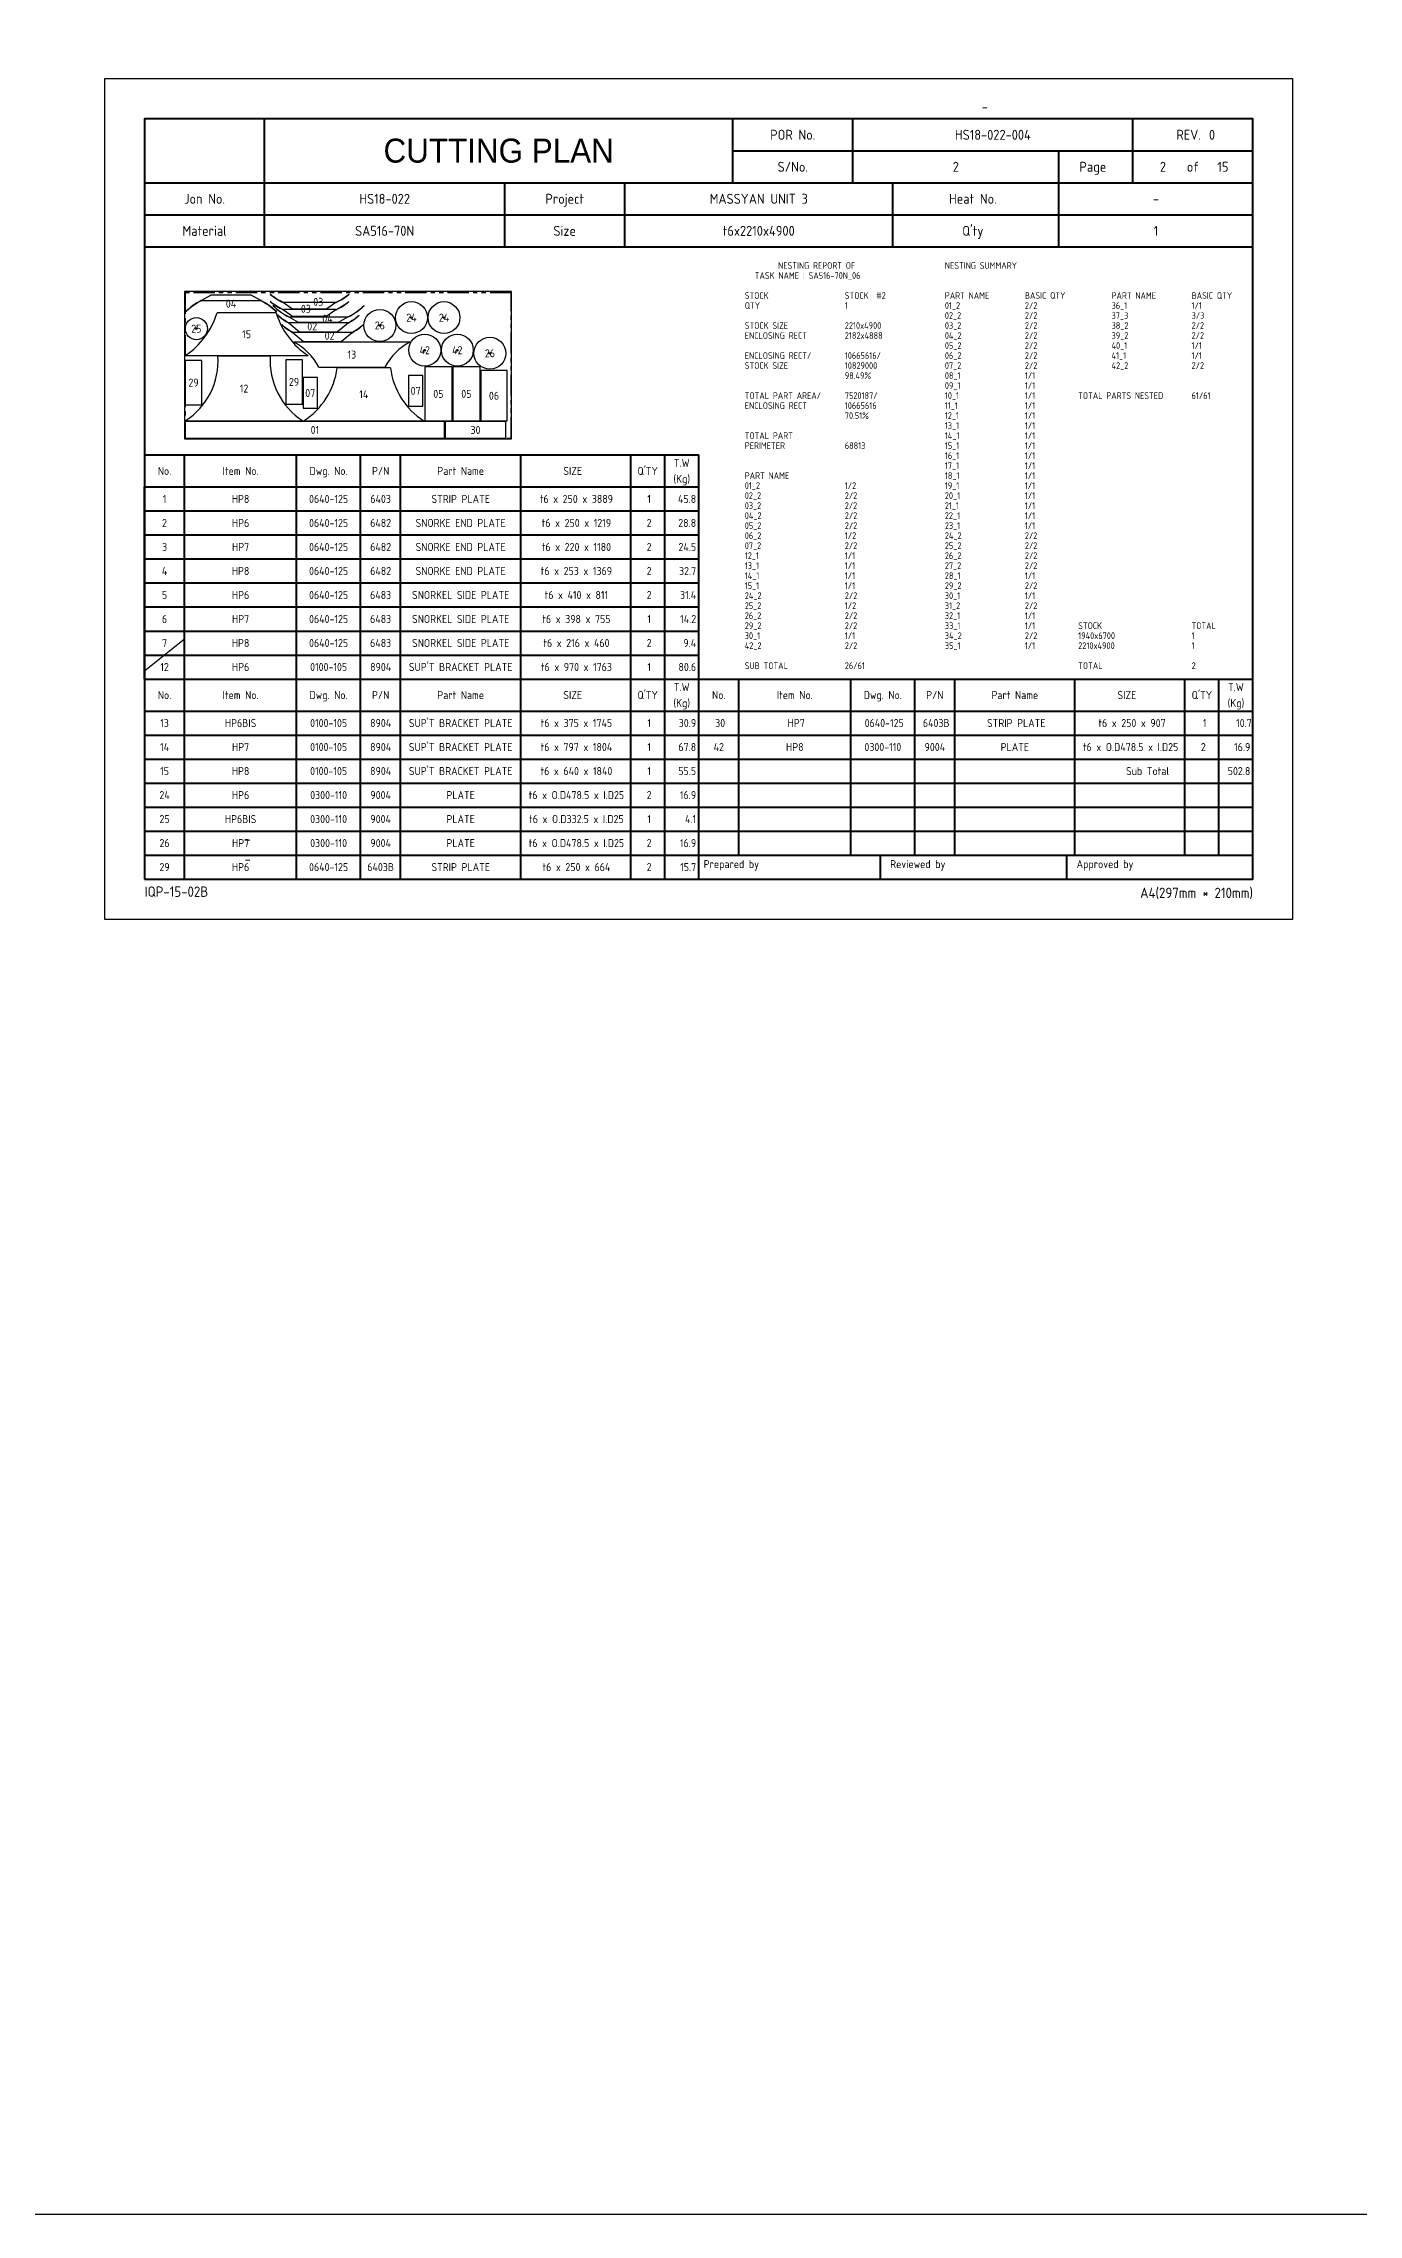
# Model space of a CAD drawing. Header units: millimetres. Extents: x -47360 to 661737, y -45870 to 354580.
# Drawn here: x 519084 to 538804, y -19423 to 13130 of the extents above; entities that cross this region are included whole.
import ezdxf
from ezdxf.enums import TextEntityAlignment as Align

# ---------------------------------------------------------------- set-up
doc = ezdxf.new("R2010")
doc.units = ezdxf.units.MM
doc.header["$LTSCALE"] = 10
doc.linetypes.add('PHANTOM', pattern=[63.5, 31.75, -6.35, 6.35, -6.35, 6.35, -6.35])
for name, color, linetype in [('$ENCL_RECT_RESERVED_LAYER$', 4, 'PHANTOM'), ('01_2  006x3889x250', 7, 'Continuous'), ('02_2__006X1219X250', 7, 'Continuous'), ('03_2__006X1180X220', 7, 'Continuous'), ('04_2__006X1369X253', 7, 'Continuous'), ('05_2  006x811x410', 7, 'Continuous'), ('06_2  006x755x398', 7, 'Continuous'), ('07_2  006x460x216', 7, 'Continuous'), ('12_1__006X1763X970', 7, 'Continuous'), ('13_1__006X1745X375', 7, 'Continuous'), ('14_1__006X1804X797', 7, 'Continuous'), ('15_1__006X1840X640', 7, 'Continuous'), ('24_2  006xO.D478.5xI.D25', 7, 'Continuous'), ('25_2  006xO.D332.5xI.D25', 7, 'Continuous'), ('26_2  006xO.D478.5xI.D25', 7, 'Continuous'), ('29_2  006x664x250', 7, 'Continuous'), ('30_1  006x907x250', 7, 'Continuous'), ('42_2  006xO.D478.5xI.D25', 7, 'Continuous'), ('PART-LABEL', 6, 'Continuous'), ('STOCK', 3, 'Continuous'), ('SUMMARY', 4, 'Continuous'), ('T', 2, 'Continuous')]:
    doc.layers.add(name, color=color, linetype=linetype)
doc.layers.add('PAGE', color=9, linetype='Continuous', plot=False)
doc.layers.add('TITLE', color=15, linetype='Continuous', lineweight=40)
doc.styles.get("Standard").update_dxf_attribs({"font": 'isocp2.shx', "bigfont": 'whgtxt.shx'})

# ---------------------------------------------------------------- blocks, each defined once
blk = doc.blocks.new('CP00')
at = {"layer": 'PAGE'}
blk.add_line((20, 70), (10, 62), dxfattribs=at)
blk.add_lwpolyline([(0, 0), (297, 0), (297, 210), (0, 210)], close=True, dxfattribs=at)
at = {"layer": 'TITLE'}
for p, q in [((40, 184), (40, 200)), ((157, 184), (157, 200)), ((10, 184), (287, 184)), ((10, 168), (287, 168)), ((10, 60), (287, 60)), ((148.5, 16), (287, 16))]:
    blk.add_line(p, q, dxfattribs=at)
at = {"layer": 'TITLE', "color": 8}
for p, q in [((187, 184), (187, 200)), ((257, 184), (257, 192)), ((40, 168), (40, 184)), ((130, 168), (130, 184)), ((238.5, 168), (238.5, 184)), ((10, 176), (287, 176)), ((20, 10), (20, 60)), ((48, 10), (48, 60)), ((64, 10), (64, 60)), ((74, 10), (74, 60)), ((104, 10), (104, 60)), ((131.5, 10), (131.5, 60)), ((140, 10), (140, 60)), ((158.5, 16), (158.5, 60)), ((186.5, 16), (186.5, 60)), ((202.5, 16), (202.5, 60)), ((212.5, 16), (212.5, 60)), ((242.5, 16), (242.5, 60)), ((270, 16), (270, 60)), ((278.5, 16), (278.5, 60)), ((10, 52), (287, 52)), ((10, 46), (287, 46)), ((10, 40), (287, 40)), ((10, 34), (287, 34)), ((10, 28), (287, 28)), ((10, 22), (287, 22)), ((10, 16), (148.5, 16)), ((193.8, 16), (193.8, 10)), ((240.4, 16), (240.4, 10))]:
    blk.add_line(p, q, dxfattribs=at)
at = {"layer": 'TITLE', "color": 9}
for p, q in [((257, 192), (257, 200)), ((157, 192), (287, 192)), ((238.5, 184), (238.5, 192)), ((100, 168), (100, 184)), ((197, 168), (197, 184)), ((148.5, 10), (148.5, 60))]:
    blk.add_line(p, q, dxfattribs=at)
at = {"layer": 'TITLE', "color": 15}
blk.add_lwpolyline([(10, 10), (287, 10), (287, 200), (10, 200)], close=True, dxfattribs=at)
at = {"layer": 'PAGE', "color": 2}
blk.add_attdef('ATT_NESTINGPLANNO', text='', height=2.5, dxfattribs=at).set_placement((220, 203), align=Align.MIDDLE_CENTER)
for tag, p in [('ATT_OWNERITEMNO', (35, 7.09)), ('ATT_PARTNAME', (35, 2.09))]:
    blk.add_attdef(tag, text='', height=2.5, dxfattribs=at).set_placement(p, align=Align.MIDDLE_LEFT)
at = {"layer": 'TITLE', "color": 2}
for s, height, p in [('POR No.', 2.5, (172, 196)), ('S/No.', 2.5, (172, 188)), ('Page', 2.5, (247, 188)), ('of', 2.5, (272, 188)), ('Jon No.', 2.5, (25, 180)), ('Project', 2.5, (115, 180)), ('Heat No.', 2.5, (217, 180)), ('-', 2.5, (262.75, 180)), ("Q'ty", 2.5, (217, 172)), ('Material', 2.5, (25, 172)), ('Size', 2.5, (115, 172)), ('No.', 2, (15, 56)), ('Item No.', 2, (34, 56)), ('Dwg. No.', 2, (56, 56)), ('P/N', 2, (69, 56)), ('Part Name', 2, (89, 56)), ('SIZE', 2, (117, 56)), ("Q'TY", 2, (135.75, 56)), ('(Kg)', 2, (144.25, 54)), ('T.W', 2, (144.25, 58)), ('No.', 2, (153.5, 56)), ('Item No.', 2, (172.5, 56)), ('Dwg. No.', 2, (194.5, 56)), ('P/N', 2, (207.5, 56)), ('Part Name', 2, (227.5, 56)), ('SIZE', 2, (255.5, 56)), ("Q'TY", 2, (274.25, 56)), ('(Kg)', 2, (282.75, 54)), ('T.W', 2, (282.75, 58))]:
    blk.add_text(s, height=height, dxfattribs=at).set_placement(p, align=Align.MIDDLE_CENTER)
blk.add_text('REV.', height=2.5, dxfattribs=at).set_placement((274, 196), align=Align.MIDDLE_RIGHT)
blk.add_text('0', height=2.5, dxfattribs=at).set_placement((276, 196), align=Align.MIDDLE_LEFT)
for s, height, p in [('Prepared by', 2, (149.73, 12.75)), ('Reviewed by', 2, (196.33, 12.75)), ('Approved by', 2, (242.93, 12.75)), ('IQP-15-02B', 2.594, (10, 5.57))]:
    blk.add_text(s, height=height, dxfattribs=at).set_placement(p)
blk.add_text('A4(297mm * 210mm)', height=2.5936, dxfattribs=at).set_placement((287, 5.26), align=Align.RIGHT)
at = {"layer": 'TITLE', "color": 3, "insert": (98.5, 192), "char_height": 6, "width": 59.896, "attachment_point": 5}
blk.add_mtext('{\\fHYHeadLine-Medium|b0|i0|c129|p18;CUTTING PLAN}', dxfattribs=at)
at = {"layer": 'TITLE', "color": 2}
for tag, height, p in [('ATT_PORNO', 2.5, (222, 196)), ('ATT_CUTTINGPLANNO', 2.5, (212.75, 188)), ('ATT_PAGENO', 2.5, (264.5, 188)), ('ATT_PAGESUBTOTAL', 2.5, (279.5, 188)), ('ATT_WONO', 2.5, (70, 180)), ('ATT_PROJECT', 2.5, (163.5, 180)), ('ATT_PORWEIGHT', 2, (278.5, 89)), ('ATT_NETWEIGHT', 2, (278.5, 83)), ('ATT_SAVEWEIGHT', 2, (278.5, 77)), ('ATT_SCRAPWEIGHT', 2, (278.5, 71)), ('ATT_CUTTING', 2, (278.5, 65))]:
    blk.add_attdef(tag, text='', height=height, dxfattribs=at).set_placement(p, align=Align.MIDDLE_CENTER)
at = {"layer": 'TITLE', "color": 3}
for tag, p in [('ATT_MATERIAL', (70, 172)), ('ATT_SIZE', (163.5, 172)), ('ATT_QTY', (262.75, 172))]:
    blk.add_attdef(tag, text='', height=2.5, dxfattribs=at).set_placement(p, align=Align.MIDDLE_CENTER)

msp = doc.modelspace()

# ---------------------------------------------------------------- linework, layer by layer
at = {"layer": '$ENCL_RECT_RESERVED_LAYER$'}
msp.add_lwpolyline([(521210, 7210), (526097.54, 7210), (526097.54, 9392.35), (521210, 9392.35)], close=True, dxfattribs=at)
at = {"layer": '01_2  006x3889x250'}
for p, q in [((525099, 7460), (521210, 7460)), ((521210, 7460), (521210, 7210)), ((521210, 7210), (525099, 7210)), ((525099, 7210), (525099, 7460))]:
    msp.add_line(p, q, dxfattribs=at)
at = {"layer": '02_2__006X1219X250'}
for p, q in [((522601.13, 9055.93), (522599.17, 9053.66)), ((522661.36, 8912.23), (522659.4, 8909.96)), ((522766.59, 8936.87), (522923.61, 8805.7)), ((523649.53, 8939.4), (522768.2, 8939.4)), ((522826.82, 8793.17), (522983.84, 8662)), ((523709.76, 8795.7), (522828.43, 8795.7)), ((522923.61, 8805.7), (523494.12, 8805.7)), ((523651.14, 8936.87), (523494.12, 8805.7)), ((523711.37, 8793.17), (523554.35, 8662)), ((523816.6, 9055.93), (523818.57, 9053.66)), ((523876.83, 8912.23), (523878.8, 8909.96)), ((522983.84, 8662), (523554.35, 8662))]:
    msp.add_line(p, q, dxfattribs=at)
for centre, radius, start, end in [((523208.87, 9749.28), 925, 228.766054, 241.436191), ((523208.87, 9749.28), 922, 228.764844, 241.448872), ((523269.1, 9605.58), 925, 228.766054, 241.436191), ((523269.1, 9605.58), 922, 228.764844, 241.448872), ((523208.87, 9749.28), 922, 298.551106, 311.235156), ((523208.87, 9749.28), 925, 298.563809, 311.233946), ((523269.1, 9605.58), 922, 298.551106, 311.235156), ((523269.1, 9605.58), 925, 298.563809, 311.233946)]:
    msp.add_arc(centre, radius, start, end, dxfattribs=at)
at = {"layer": '03_2__006X1180X220'}
for p, q in [((522486.76, 9369.17), (522484.89, 9366.82)), ((522486.76, 9260.59), (522484.89, 9258.24)), ((522681.27, 9245.44), (522816.86, 9149.39)), ((522681.27, 9136.85), (522816.86, 9040.81)), ((523467.16, 9247.97), (522683, 9247.97)), ((523467.16, 9139.39), (522683, 9139.39)), ((522816.86, 9149.39), (523333.3, 9149.39)), ((523468.87, 9245.46), (523333.3, 9149.39)), ((523468.87, 9136.88), (523333.3, 9040.81)), ((523663.4, 9369.17), (523665.27, 9366.82)), ((523663.4, 9260.59), (523665.27, 9258.24)), ((522816.86, 9040.81), (523333.3, 9040.81))]:
    msp.add_line(p, q, dxfattribs=at)
for centre, radius, start, end in [((523078.33, 10107.36), 948.98, 231.292597, 245.265905), ((523078.33, 9998.78), 948.98, 231.292597, 245.265905), ((523077.3, 10105.89), 944.19, 231.284937, 245.316667), ((523077.3, 9997.31), 944.19, 231.284937, 245.316667), ((523069.4, 10111.5), 950.73, 294.731854, 308.666542), ((523069.4, 10002.92), 950.73, 294.731854, 308.666542), ((523069.37, 10111.54), 953.77, 294.762656, 308.665479), ((523069.37, 10002.95), 953.77, 294.762656, 308.665479)]:
    msp.add_arc(centre, radius, start, end, dxfattribs=at)
at = {"layer": '04_2__006X1369X253'}
for p, q in [((521450.41, 9275.39, 0), (521592.86, 9354.15)), ((522341.26, 9272.75), (521451.87, 9272.75)), ((522200.23, 9354.15, 0), (521592.86, 9354.15, 0)), ((522342.64, 9275.42, 0), (522200.23, 9354.15, 0)), ((522526.48, 9202.64, 0), (522524.38, 9200.49, 0)), ((523891.25, 9202.64, 0), (523893.35, 9200.49, 0)), ((521214.16, 9100.92, 0), (521212.06, 9103.07, 0)), ((522578.94, 9100.92, 0), (522581.03, 9103.07, 0)), ((522762.77, 9028.14, 0), (522905.18, 8949.4, 0)), ((522764.15, 9030.81), (523653.54, 9030.81)), ((522905.18, 8949.4, 0), (523512.55, 8949.4, 0)), ((523655, 9028.16, 0), (523512.55, 8949.4))]:
    msp.add_line(p, q, dxfattribs=at)
for centre, radius, start, end in [((521896.55, 8407.33, 0), 976, 117.197855, 134.532856), ((521896.05, 8407.91), 972.24, 117.185055, 134.536881), ((521896.55, 8407.33, 0), 973, 45.466601, 62.802877), ((521896.55, 8407.33, 0), 976, 45.467144, 62.802146), ((523208.86, 9896.23, 0), 976, 225.467144, 242.802146), ((523208.86, 9896.23, 0), 973, 225.466601, 242.802877), ((523209.36, 9895.64), 972.24, 297.185055, 314.536881), ((523208.86, 9896.23, 0), 976, 297.197855, 314.532856)]:
    msp.add_arc(centre, radius, start, end, dxfattribs=at)
at = {"layer": '05_2  006x811x410'}
for p, q in [((525210.47, 8281), (524800.47, 8281)), ((524800.47, 8281), (524800.47, 7470)), ((525210.47, 7470), (525210.47, 8281)), ((525630.47, 8281), (525220.47, 8281)), ((525220.47, 8281), (525220.47, 7470)), ((525630.47, 7470), (525630.47, 8281)), ((524800.47, 7470), (525210.47, 7470)), ((525220.47, 7470), (525630.47, 7470))]:
    msp.add_line(p, q, dxfattribs=at)
at = {"layer": '06_2  006x755x398'}
for p, q in [((526038.47, 8225), (525640.47, 8225)), ((525640.47, 8225), (525640.47, 7470)), ((526038.47, 7470), (526038.47, 8225)), ((525640.47, 7470), (526038.47, 7470))]:
    msp.add_line(p, q, dxfattribs=at)
at = {"layer": '07_2  006x460x216'}
for p, q in [((524772.56, 8150.86), (524556.56, 8150.86)), ((524556.56, 8150.86), (524556.56, 7690.86)), ((524772.56, 7690.86), (524772.56, 8150.86)), ((522976.28, 8118.74), (522976.28, 7658.74)), ((523192.28, 8118.74), (522976.28, 8118.74)), ((523192.28, 7658.74), (523192.28, 8118.74)), ((522976.28, 7658.74), (523192.28, 7658.74)), ((524556.56, 7690.86), (524772.56, 7690.86))]:
    msp.add_line(p, q, dxfattribs=at)
at = {"layer": '12_1__006X1763X970'}
for p, q in [((522485.14, 8440), (521699.61, 8440)), ((521210.87, 7470), (522973.87, 7470))]:
    msp.add_line(p, q, dxfattribs=at)
for centre, start, end in [((520629.84, 8370.88), 302.82069, 3.696986), ((523554.91, 8370.88), 176.303014, 237.17931)]:
    msp.add_arc(centre, 1072, start, end, dxfattribs=at)
at = {"layer": '13_1__006X1745X375'}
for p, q in [((524580.54, 8652), (522836.57, 8652)), ((523213.02, 8277), (524204.09, 8277))]:
    msp.add_line(p, q, dxfattribs=at)
for centre, start, end in [((522421.63, 7859), 27.842269, 62.378976), ((524995.48, 7859), 117.621024, 152.157731)]:
    msp.add_arc(centre, 895, start, end, dxfattribs=at)
at = {"layer": '14_1__006X1804X797'}
for p, q in [((524287.29, 8267), (523487.9, 8267)), ((522985.6, 7470), (524789.6, 7470))]:
    msp.add_line(p, q, dxfattribs=at)
for centre, start, end in [((522386.44, 8404.4), 302.668914, 352.88936), ((525388.76, 8404.4), 187.11064, 237.331086)]:
    msp.add_arc(centre, 1110, start, end, dxfattribs=at)
at = {"layer": '15_1__006X1840X640'}
for p, q in [((522574.48, 9090), (521687.27, 9090)), ((521210.87, 8450), (523050.87, 8450))]:
    msp.add_line(p, q, dxfattribs=at)
for centre, start, end in [((520549.73, 9439.44), 303.750791, 342.923588), ((523712.02, 9439.44), 197.076412, 236.249209)]:
    msp.add_arc(centre, 1190, start, end, dxfattribs=at)
at = {"layer": '24_2  006xO.D478.5xI.D25'}
for centre, radius in [((524601.9, 9018.75), 239.25), ((525090.4, 9018.75), 239.25), ((524601.9, 9018.75), 12.5), ((525090.4, 9018.75), 12.5)]:
    msp.add_circle(centre, radius, dxfattribs=at)
at = {"layer": '25_2  006xO.D332.5xI.D25'}
for radius in [166.25, 12.5]:
    msp.add_circle((521376.25, 8853.69), radius, dxfattribs=at)
at = {"layer": '26_2  006xO.D478.5xI.D25'}
for centre, radius in [((524128.05, 8901.25), 239.25), ((524128.05, 8901.25), 12.5), ((525778.34, 8484.25), 239.25), ((525778.34, 8484.25), 12.5)]:
    msp.add_circle(centre, radius, dxfattribs=at)
at = {"layer": '29_2  006x664x250'}
for p, q in [((521210, 8376.24), (521210, 7712.24)), ((521460, 8376.24), (521210, 8376.24)), ((521460, 7712.24), (521460, 8376.24)), ((522966.28, 8387.1), (522716.28, 8387.1)), ((522716.28, 8387.1), (522716.28, 7723.1)), ((522966.28, 7723.1), (522966.28, 8387.1)), ((521210, 7712.24), (521460, 7712.24)), ((522716.28, 7723.1), (522966.28, 7723.1))]:
    msp.add_line(p, q, dxfattribs=at)
at = {"layer": '30_1  006x907x250'}
for p, q in [((526016, 7460), (525109, 7460)), ((525109, 7460), (525109, 7210)), ((525109, 7210), (526016, 7210)), ((526016, 7210), (526016, 7460))]:
    msp.add_line(p, q, dxfattribs=at)
at = {"layer": '42_2  006xO.D478.5xI.D25'}
for centre, radius in [((524801.34, 8530.25), 239.25), ((524801.34, 8530.25), 12.5), ((525289.84, 8530.25), 239.25), ((525289.84, 8530.25), 12.5)]:
    msp.add_circle(centre, radius, dxfattribs=at)
at = {"layer": 'STOCK'}
msp.add_lwpolyline([(521200, 7200), (526100, 7200), (526100, 9410), (521200, 9410)], close=True, dxfattribs=at)
at = {"layer": 'T'}
msp.add_lwpolyline([(475137.49, 263947.79), (597933.7, 263947.79), (597933.7, -19423.43), (475137.49, -19423.43)], close=True, dxfattribs=at)
at = {"layer": 'TITLE'}
for p, q in [((520600, 6960), (528910, 6960)), ((528910, 3600), (528910, 6960)), ((520600, 3600), (520600, 6480))]:
    msp.add_line(p, q, dxfattribs=at)
at = {"layer": 'TITLE', "color": 8}
for p, q in [((521200, 3600), (521200, 6960)), ((522880, 3600), (522880, 6960)), ((523840, 3600), (523840, 6960)), ((524440, 3600), (524440, 6960)), ((526240, 3600), (526240, 6960)), ((527890, 3600), (527890, 6960)), ((528400, 3600), (528400, 6960)), ((520600, 6480), (528910, 6480)), ((520600, 6120), (528910, 6120)), ((520600, 5760), (528910, 5760)), ((520600, 5400), (528910, 5400)), ((520600, 5040), (528910, 5040)), ((520600, 4680), (528910, 4680)), ((520600, 4320), (528910, 4320)), ((520600, 3960), (528910, 3960))]:
    msp.add_line(p, q, dxfattribs=at)

# ---------------------------------------------------------------- block references
ref = msp.add_blockref('CP00', (520000, 0), dxfattribs=dict(xscale=60, yscale=60, zscale=60))
ref.add_attrib('ATT_WONO', 'HS18-022', dxfattribs={"layer": 'TITLE', "color": 2, "height": 150}).set_placement((524200, 10800), align=Align.MIDDLE_CENTER)
ref.add_attrib('ATT_PROJECT', 'MASSYAN UNIT 3', dxfattribs={"layer": 'TITLE', "color": 2, "height": 150}).set_placement((529810, 10800), align=Align.MIDDLE_CENTER)
ref.add_attrib('ATT_PORNO', 'HS18-022-004', dxfattribs={"layer": 'TITLE', "color": 2, "height": 150}).set_placement((533320, 11760), align=Align.MIDDLE_CENTER)
ref.add_attrib('ATT_OWNERITEMNO', '-', dxfattribs={"layer": 'PAGE', "color": 2, "height": 150}).set_placement((522100, 1200), align=Align.MIDDLE_LEFT)
ref.add_attrib('ATT_PARTNAME', '-', dxfattribs={"layer": 'PAGE', "color": 2, "height": 150}).set_placement((522100, 900), align=Align.MIDDLE_LEFT)
ref.add_attrib('ATT_MATERIAL', 'SA516-70N', dxfattribs={"layer": 'TITLE', "color": 3, "height": 150}).set_placement((524200, 10320), align=Align.MIDDLE_CENTER)
ref.add_attrib('ATT_SIZE', 't6x2210x4900', dxfattribs={"layer": 'TITLE', "color": 3, "height": 150}).set_placement((529810, 10320), align=Align.MIDDLE_CENTER)
ref.add_attrib('ATT_QTY', '1', dxfattribs={"layer": 'TITLE', "color": 3, "height": 150}).set_placement((535765, 10320), align=Align.MIDDLE_CENTER)
ref.add_attrib('ATT_NESTINGPLANNO', '-', dxfattribs={"layer": 'PAGE', "color": 2, "height": 150}).set_placement((533200, 12180), align=Align.MIDDLE_CENTER)
ref.add_attrib('ATT_CUTTINGPLANNO', '2', dxfattribs={"layer": 'TITLE', "color": 2, "height": 150}).set_placement((532765, 11280), align=Align.MIDDLE_CENTER)
ref.add_attrib('ATT_PAGENO', '2', dxfattribs={"layer": 'TITLE', "color": 2, "height": 150}).set_placement((535870, 11280), align=Align.MIDDLE_CENTER)
ref.add_attrib('ATT_PAGESUBTOTAL', '15', dxfattribs={"layer": 'TITLE', "color": 2, "height": 150}).set_placement((536770, 11280), align=Align.MIDDLE_CENTER)

# ---------------------------------------------------------------- texts
at = {"layer": 'PART-LABEL'}
for s, p in [('04', (521896.55, 9227.54)), ('03', (523019.07, 9151.01)), ('03', (523204.66, 9255.43)), ('25', (521376.25, 8853.69)), ('15', (522130.87, 8770)), ('02', (523113.5, 8887.78)), ('04', (523342.69, 9002.24)), ('02', (523373.7, 8747.15)), ('26', (524128.05, 8901.25)), ('24', (524601.9, 9018.75)), ('24', (525090.4, 9018.75)), ('13', (523708.56, 8464.5)), ('42', (524801.34, 8530.25)), ('42', (525289.84, 8530.25)), ('26', (525778.34, 8484.25)), ('29', (521335, 8044.24)), ('12', (522092.37, 7955)), ('29', (522841.28, 8055.1)), ('07', (523084.28, 7888.74)), ('14', (523887.6, 7868.5)), ('07', (524664.56, 7920.86)), ('05', (525005.47, 7875.5)), ('05', (525425.47, 7875.5)), ('06', (525839.47, 7847.5)), ('01', (523154.5, 7335)), ('30', (525562.5, 7335))]:
    msp.add_text(s, height=120, dxfattribs=at).set_placement(p, align=Align.MIDDLE_CENTER)
at = {"layer": 'SUMMARY'}
for s, p in [('NESTING REPORT OF', (530100, 9750)), ('NESTING SUMMARY', (532600, 9750)), ('TASK NAME : SA516-70N_06', (529750, 9600)), ('STOCK ', (529600, 9300)), ('QTY', (529600, 9150)), ('1', (531100, 9150)), ('STOCK  #2', (531100, 9300)), ('01_2', (532600, 9150)), ('PART NAME', (532600, 9300)), ('2/2', (533800, 9150)), ('BASIC QTY', (533800, 9300)), ('36_1', (535100, 9150)), ('PART NAME', (535100, 9300)), ('1/1', (536300, 9150)), ('BASIC QTY', (536300, 9300)), ('STOCK SIZE', (529600, 8850)), ('ENCLOSING RECT', (529600, 8700)), ('2210x4900', (531100, 8850)), ('2182x4888', (531100, 8700)), ('02_2', (532600, 9000)), ('03_2', (532600, 8850)), ('04_2', (532600, 8700)), ('2/2', (533800, 9000)), ('2/2', (533800, 8850)), ('2/2', (533800, 8700)), ('37_3', (535100, 9000)), ('38_2', (535100, 8850)), ('39_2', (535100, 8700)), ('3/3', (536300, 9000)), ('2/2', (536300, 8850)), ('2/2', (536300, 8700)), ('ENCLOSING RECT/', (529600, 8400)), ('10665616/', (531100, 8400)), ('05_2', (532600, 8550)), ('06_2', (532600, 8400)), ('2/2', (533800, 8550)), ('2/2', (533800, 8400)), ('40_1', (535100, 8550)), ('41_1', (535100, 8400)), ('1/1', (536300, 8550)), ('1/1', (536300, 8400)), ('STOCK SIZE', (529600, 8250)), ('10829000', (531100, 8250)), ('98.49%', (531100, 8100)), ('07_2', (532600, 8250)), ('08_1', (532600, 8100)), ('1/1', (533800, 8100)), ('2/2', (533800, 8250)), ('42_2', (535100, 8250)), ('2/2', (536300, 8250)), ('TOTAL PART AREA/', (529600, 7800)), ('7520187/', (531100, 7800)), ('10_1', (532600, 7800)), ('09_1', (532600, 7950)), ('1/1', (533800, 7950)), ('1/1', (533800, 7800)), ('TOTAL PARTS NESTED', (534600, 7800)), ('61/61', (536300, 7800)), ('ENCLOSING RECT', (529600, 7650)), ('10665616', (531100, 7650)), ('70.51%', (531100, 7500)), ('11_1', (532600, 7650)), ('12_1', (532600, 7500)), ('1/1', (533800, 7650)), ('1/1', (533800, 7500)), ('TOTAL PART', (529600, 7200)), ('13_1', (532600, 7350)), ('14_1', (532600, 7200)), ('1/1', (533800, 7350)), ('1/1', (533800, 7200)), ('PERIMETER', (529600, 7050)), ('68813', (531100, 7050)), ('15_1', (532600, 7050)), ('16_1', (532600, 6900)), ('17_1', (532600, 6750)), ('1/1', (533800, 7050)), ('1/1', (533800, 6900)), ('1/1', (533800, 6750)), ('01_2', (529600, 6450)), ('PART NAME', (529600, 6600)), ('1/2', (531100, 6450)), ('18_1', (532600, 6600)), ('19_1', (532600, 6450)), ('1/1', (533800, 6600)), ('1/1', (533800, 6450)), ('02_2', (529600, 6300)), ('03_2', (529600, 6150)), ('2/2', (531100, 6300)), ('2/2', (531100, 6150)), ('20_1', (532600, 6300)), ('21_1', (532600, 6150)), ('1/1', (533800, 6300)), ('1/1', (533800, 6150)), ('04_2', (529600, 6000)), ('05_2', (529600, 5850)), ('2/2', (531100, 6000)), ('2/2', (531100, 5850)), ('22_1', (532600, 6000)), ('23_1', (532600, 5850)), ('1/1', (533800, 6000)), ('1/1', (533800, 5850)), ('06_2', (529600, 5700)), ('07_2', (529600, 5550)), ('1/2', (531100, 5700)), ('2/2', (531100, 5550)), ('24_2', (532600, 5700)), ('25_2', (532600, 5550)), ('2/2', (533800, 5700)), ('2/2', (533800, 5550)), ('12_1', (529600, 5400)), ('13_1', (529600, 5250)), ('1/1', (531100, 5400)), ('1/1', (531100, 5250)), ('26_2', (532600, 5400)), ('27_2', (532600, 5250)), ('2/2', (533800, 5400)), ('2/2', (533800, 5250)), ('14_1', (529600, 5100)), ('15_1', (529600, 4950)), ('24_2', (529600, 4800)), ('1/1', (531100, 5100)), ('1/1', (531100, 4950)), ('2/2', (531100, 4800)), ('28_1', (532600, 5100)), ('29_2', (532600, 4950)), ('30_1', (532600, 4800)), ('1/1', (533800, 5100)), ('1/1', (533800, 4800)), ('2/2', (533800, 4950)), ('25_2', (529600, 4650)), ('26_2', (529600, 4500)), ('1/2', (531100, 4650)), ('2/2', (531100, 4500)), ('31_2', (532600, 4650)), ('32_1', (532600, 4500)), ('1/1', (533800, 4500)), ('2/2', (533800, 4650)), ('29_2', (529600, 4350)), ('30_1', (529600, 4200)), ('1/1', (531100, 4200)), ('2/2', (531100, 4350)), ('33_1', (532600, 4350)), ('34_2', (532600, 4200)), ('1/1', (533800, 4350)), ('2/2', (533800, 4200)), ('1940x6700', (534600, 4200)), ('STOCK', (534600, 4350)), ('1', (536300, 4200)), ('TOTAL', (536300, 4350)), ('42_2', (529600, 4050)), ('2/2', (531100, 4050)), ('35_1', (532600, 4050)), ('1/1', (533800, 4050)), ('2210x4900', (534600, 4050)), ('1', (536300, 4050)), ('SUB TOTAL', (529600, 3750)), ('26/61', (531100, 3750)), ('TOTAL', (534600, 3750)), ('2', (536300, 3750))]:
    msp.add_text(s, height=100, dxfattribs=at).set_placement(p)
at = {"layer": 'T'}
for s, p in [('1', (520900, 6240)), ('HP8', (522040, 6240)), ('0640-125', (523360, 6240)), ('6403', (524140, 6240)), ('STRIP PLATE', (525340, 6240)), ('t6 x 250 x 3889', (527075.49, 6240)), ('1', (528165.97, 6240)), ('2', (520900, 5880)), ('HP6', (522040, 5880)), ('0640-125', (523360, 5880)), ('6482', (524140, 5880)), ('SNORKE END PLATE', (525340, 5880)), ('t6 x 250 x 1219', (527075.49, 5880)), ('2', (528165.97, 5880)), ('3', (520900, 5520)), ('HP7', (522040, 5520)), ('0640-125', (523360, 5520)), ('6482', (524140, 5520)), ('SNORKE END PLATE', (525340, 5520)), ('t6 x 220 x 1180', (527075.49, 5520)), ('2', (528165.97, 5520)), ('4', (520900, 5160)), ('HP8', (522040, 5160)), ('0640-125', (523360, 5160)), ('6482', (524140, 5160)), ('SNORKE END PLATE', (525340, 5160)), ('t6 x 253 x 1369', (527075.49, 5160)), ('2', (528165.97, 5160)), ('5', (520900, 4800)), ('HP6', (522040, 4800)), ('0640-125', (523360, 4800)), ('6483', (524140, 4800)), ('SNORKEL SIDE PLATE', (525340, 4800)), ('t6 x 410 x 811', (527075.49, 4800)), ('2', (528165.97, 4800)), ('6', (520900, 4440)), ('HP7', (522040, 4440)), ('0640-125', (523360, 4440)), ('6483', (524140, 4440)), ('SNORKEL SIDE PLATE', (525340, 4440)), ('t6 x 398 x 755', (527075.49, 4440)), ('1', (528165.97, 4440)), ('7', (520900, 4080)), ('HP8', (522040, 4080)), ('0640-125', (523360, 4080)), ('6483', (524140, 4080)), ('SNORKEL SIDE PLATE', (525340, 4080)), ('t6 x 216 x 460', (527075.49, 4080)), ('2', (528165.97, 4080)), ('12', (520900, 3720)), ('HP6', (522040, 3720)), ('0100-105', (523360, 3720)), ('8904', (524140, 3720)), ("SUP'T BRACKET PLATE", (525340, 3720)), ('t6 x 970 x 1763', (527075.49, 3720)), ('1', (528165.97, 3720)), ('13', (520900, 2880)), ('HP6BIS', (522040, 2880)), ('0100-105', (523360, 2880)), ('8904', (524140, 2880)), ("SUP'T BRACKET PLATE", (525340, 2880)), ('t6 x 375 x 1745', (527075.49, 2880)), ('1', (528165.97, 2880)), ('30', (529230.97, 2880)), ('HP7', (530370.97, 2880)), ('0640-125', (531690.97, 2880)), ('6403B', (532470.97, 2880)), ('STRIP PLATE', (533670.97, 2880)), ('t6 x 250 x 907', (535406.46, 2880)), ('1', (536496.94, 2880)), ('14', (520900, 2520)), ('HP7', (522040, 2520)), ('0100-105', (523360, 2520)), ('8904', (524140, 2520)), ("SUP'T BRACKET PLATE", (525340, 2520)), ('t6 x 797 x 1804', (527075.49, 2520)), ('1', (528165.97, 2520)), ('42', (529210, 2520)), ('HP8', (530350, 2520)), ('0300-110', (531670, 2520)), ('9004', (532450, 2520)), ('PLATE', (533650, 2520)), ('t6 x O.D478.5 x I.D25', (535385.49, 2520)), ('2', (536475.97, 2520)), ('15', (520900, 2160)), ('HP8', (522040, 2160)), ('0100-105', (523360, 2160)), ('8904', (524140, 2160)), ("SUP'T BRACKET PLATE", (525340, 2160)), ('t6 x 640 x 1840', (527075.49, 2160)), ('1', (528165.97, 2160)), ('Sub Total', (535640.49, 2160)), ('24', (520900, 1800)), ('HP6', (522040, 1800)), ('0300-110', (523360, 1800)), ('9004', (524140, 1800)), ('PLATE', (525340, 1800)), ('t6 x O.D478.5 x I.D25', (527075.49, 1800)), ('2', (528165.97, 1800)), ('25', (520900, 1440)), ('HP6BIS', (522040, 1440)), ('0300-110', (523360, 1440)), ('9004', (524140, 1440)), ('PLATE', (525340, 1440)), ('t6 x O.D332.5 x I.D25', (527075.49, 1440)), ('1', (528165.97, 1440)), ('26', (520900, 1080)), ('HP7', (522040, 1080)), ('0300-110', (523360, 1080)), ('9004', (524140, 1080)), ('PLATE', (525340, 1080)), ('t6 x O.D478.5 x I.D25', (527075.49, 1080)), ('2', (528165.97, 1080)), ('29', (520900, 720)), ('HP6', (522040, 720)), ('0640-125', (523360, 720)), ('6403B', (524140, 720)), ('STRIP PLATE', (525340, 720)), ('t6 x 250 x 664', (527075.49, 720)), ('2', (528165.97, 720))]:
    msp.add_text(s, height=120, dxfattribs=at).set_placement(p, align=Align.CENTER)
for s, p in [('45.8', (528870.97, 6240)), ('28.8', (528870.97, 5880)), ('24.5', (528870.97, 5520)), ('32.7', (528870.97, 5160)), ('31.4', (528870.97, 4800)), ('14.2', (528870.97, 4440)), ('9.4', (528870.97, 4080)), ('80.6', (528870.97, 3720)), ('30.9', (528870.97, 2880)), ('10.7', (537201.94, 2880)), ('67.8', (528870.97, 2520)), ('16.9', (537180.97, 2520)), ('55.5', (528870.97, 2160)), ('502.8', (537180.97, 2160)), ('16.9', (528870.97, 1800)), ('4.1', (528870.97, 1440)), ('16.9', (528870.97, 1080)), ('15.7', (528870.97, 720))]:
    msp.add_text(s, height=120, dxfattribs=at).set_placement(p, align=Align.RIGHT)
at = {"layer": 'TITLE', "color": 2}
for s, p in [('T.W', (528655, 6840)), ('No.', (520900, 6720)), ('Item No.', (522040, 6720)), ('Dwg. No.', (523360, 6720)), ('P/N', (524140, 6720)), ('Part Name', (525340, 6720)), ('SIZE', (527020, 6720)), ("Q'TY", (528145, 6720)), ('(Kg)', (528655, 6600))]:
    msp.add_text(s, height=120, dxfattribs=at).set_placement(p, align=Align.MIDDLE_CENTER)

doc.saveas('drawing.dxf')
